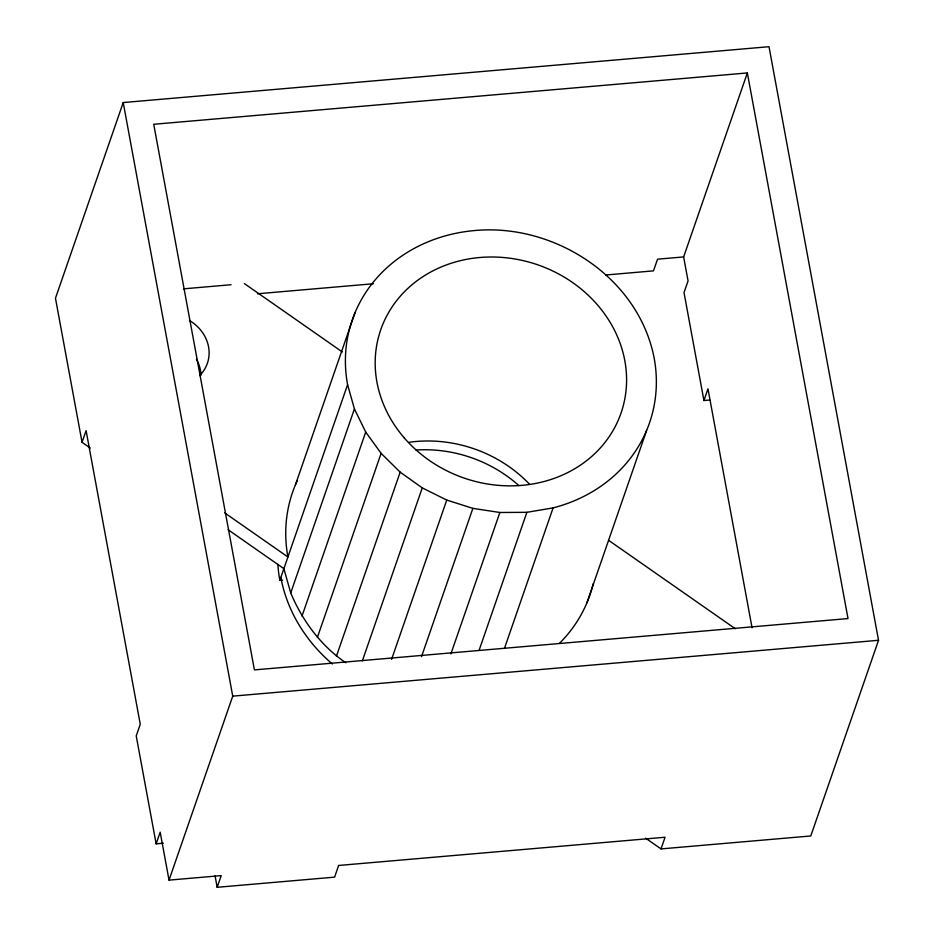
<?xml version="1.0" encoding="UTF-8"?>
<svg xmlns="http://www.w3.org/2000/svg" width="934" height="934" viewBox="0 0 934 934"><rect width="100%" height="100%" fill="white"/><g stroke="black" fill="none" stroke-linecap="round" stroke-linejoin="round"><path stroke-width="1.4" d="M645.581 838.137L661.015 848.913L810.782 835.965L878.532 640.292L769.009 46.7L123.218 102.553L55.468 298.215L82.052 442.296L90.294 448.063M82.052 442.296L86.091 430.621L140.263 724.235L136.224 735.922L156.141 843.846L163.38 843.215M156.141 843.846L160.181 832.159L169.031 880.132L221.218 875.613L217.167 887.3L334.594 877.143L338.633 865.468L665.066 837.238L661.015 848.913M295.459 484.758L355.118 312.446M169.031 880.132L232.741 696.145L123.218 102.553M282.628 580.107L279.826 580.353L347.588 384.68A157.286 139.516 19.1 0 1 474.881 230.523C554.668 223.191 638.658 277.526 654.174 358.166A157.286 139.516 19.1 0 1 553.103 507.886L504.418 648.488M345.755 662.755C320.887 645.733 302.277 620.596 290.719 592.927L354.43 408.94L347.588 384.68M302.009 616.055L365.719 432.068L354.43 408.94M317.408 637.338L381.119 453.352L365.719 432.068M336.45 656.135L400.161 472.149L381.119 453.352M362.345 660.887L422.261 487.887L400.161 472.149M391.591 659.346L446.744 500.075L422.261 487.887M421.526 656.649L472.873 508.365L499.865 512.486L526.881 512.322L553.103 507.886M450.888 653.905L499.865 512.486M479.142 650.169L526.881 512.322M709.723 400.021L703.932 400.523L684.015 292.587L688.066 280.912L683.63 256.932L747.352 72.945L153.736 124.28L254.41 669.9L848.014 618.565L747.352 72.945M586.972 602.699L646.632 430.399M703.932 400.523L707.972 388.836L752.057 627.788M183.473 288.851L231.06 284.73M257.457 293.778L373.425 283.749M683.63 256.932L657.548 259.185L653.496 270.86L605.664 275.005M232.741 696.145L878.532 640.292M446.744 500.075L472.873 508.365M244.381 283.586L342.334 351.955M608.828 540.459L735.303 628.745M224.674 512.848L287.917 556.979A157.286 139.516 19.1 0 1 297.187 480.835M228.059 529.706L283.878 568.666L290.719 592.927M215.089 876.01L217.167 887.3M279.826 580.353A157.286 139.516 19.1 0 1 277.877 564.37M196.49 359.24A40.162 35.62 19.1 0 1 201.008 375.234M189.485 320.479A40.162 35.62 19.1 0 1 199.654 375.596M408.987 442.296A127.164 112.804 19.1 0 1 529.169 483.859M332.341 663.981A157.286 139.516 19.1 0 1 280.842 577.422M415.992 450.025A127.164 112.804 19.1 0 1 518.849 485.575M593.218 583.645A157.286 139.516 19.1 0 1 559.664 643.141M404.048 437.661A127.164 112.804 19.1 0 0 618.728 419.097A127.164 112.804 19.1 0 0 479.854 257.504A127.164 112.804 19.1 0 0 404.048 437.661"/></g></svg>
